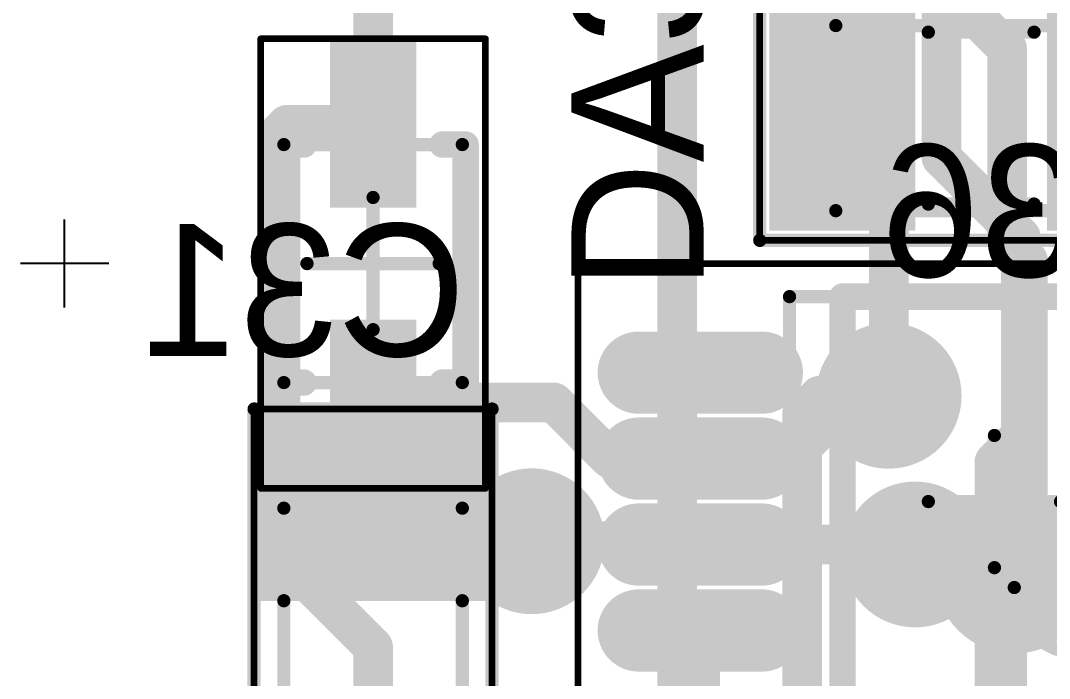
# Model space of a CAD drawing. Header units: millimetres. Extents: x 29.9 to 75.1, y 29.9 to 100.1.
# Drawn here: x 58.73 to 66.52, y 46.76 to 51.74 of the extents above; entities that cross this region are included whole.
import ezdxf

# ---------------------------------------------------------------- set-up
doc = ezdxf.new("R2010")
doc.units = ezdxf.units.MM
for name, color, linetype in [('BottomLayer', 5, 'Continuous'), ('BottomOverlay', 54, 'Continuous'), ('BottomPaste', 16, 'Continuous'), ('BottomSolder', 6, 'Continuous'), ('Mechanical13', 56, 'Continuous'), ('Mechanical15', 56, 'Continuous'), ('MultiLayer', 9, 'Continuous'), ('TopLayer', 1, 'Continuous'), ('TopOverlay', 2, 'Continuous'), ('TopPaste', 8, 'Continuous'), ('TopSolder', 216, 'Continuous'), ('ViaHoleLayer', 16, 'Continuous')]:
    doc.layers.add(name, color=color, linetype=linetype)

# ---------------------------------------------------------------- blocks, each defined once
blk = doc.blocks.new('SMD_R_0805_1221')
at = {"layer": 'Mechanical13', "const_width": 0.0999998}
for points in [[(-1.10000034, -0.6999985999999999), (-1.10000034, 0.7000011399999999)], [(-1.10000034, 0.7000011399999999), (1.10000034, 0.7000011399999999)], [(1.10000034, -0.6999985999999999), (1.10000034, 0.7000011399999999)], [(-1.10000034, -0.6999985999999999), (1.10000034, -0.6999985999999999)]]:
    blk.add_lwpolyline(points, dxfattribs=at)
at = {"layer": 'Mechanical13', "const_width": 0.0499999}
for points in [[(-1.12499902, 0.7000011399999999, 1), (-1.07500166, 0.7000011399999999, 1)], [(-1.12499902, 0.7000011399999999, 1), (-1.07500166, 0.7000011399999999, 1)], [(1.07500166, 0.7000011399999999, 1), (1.12499902, 0.7000011399999999, 1)], [(1.07500166, 0.7000011399999999, 1), (1.12499902, 0.7000011399999999, 1)], [(-1.12499902, -0.6999985999999999, 1), (-1.07500166, -0.6999985999999999, 1)], [(-1.12499902, -0.6999985999999999, 1), (-1.07500166, -0.6999985999999999, 1)], [(1.07500166, -0.6999985999999999, 1), (1.12499902, -0.6999985999999999, 1)], [(1.07500166, -0.6999985999999999, 1), (1.12499902, -0.6999985999999999, 1)]]:
    blk.add_lwpolyline(points, format="xyb", close=True, dxfattribs=at)
at = {"layer": 'Mechanical15', "const_width": 0.0499999}
for points in [[(-1.67500046, -0.9249994199999999), (-1.67500046, 0.9249994199999999)], [(-1.67500046, 0.9249994199999999), (1.67500046, 0.9249994199999999)], [(1.67500046, -0.9249994199999999), (1.67500046, 0.9249994199999999)], [(-1.67500046, -0.9249994199999999), (1.67500046, -0.9249994199999999)]]:
    blk.add_lwpolyline(points, dxfattribs=at)
at = {"layer": 'Mechanical15', "const_width": 0.02499868}
for points in [[(-1.6874998, 0.9249994199999999, 1), (-1.66250112, 0.9249994199999999, 1)], [(-1.6874998, 0.9249994199999999, 1), (-1.66250112, 0.9249994199999999, 1)], [(1.66250112, 0.9249994199999999, 1), (1.6874998, 0.9249994199999999, 1)], [(1.66250112, 0.9249994199999999, 1), (1.6874998, 0.9249994199999999, 1)], [(-1.6874998, -0.9249994199999999, 1), (-1.66250112, -0.9249994199999999, 1)], [(-1.6874998, -0.9249994199999999, 1), (-1.66250112, -0.9249994199999999, 1)], [(1.66250112, -0.9249994199999999, 1), (1.6874998, -0.9249994199999999, 1)], [(1.66250112, -0.9249994199999999, 1), (1.6874998, -0.9249994199999999, 1)]]:
    blk.add_lwpolyline(points, format="xyb", close=True, dxfattribs=at)
at = {"layer": 'TopLayer'}
for points in [[(-0.6000013399999999, -0.7499985), (-0.6000013399999999, 0.7499985), (-1.49999954, -0.7499985), (-1.49999954, 0.7499985)], [(1.49999954, -0.7499985), (1.49999954, 0.7499985), (0.6000013399999999, -0.7499985), (0.6000013399999999, 0.7499985)]]:
    blk.add_solid(points, dxfattribs=at)
at = {"layer": 'TopOverlay', "const_width": 0.0999998}
for points in [[(-1.67500046, 0.9249994199999999), (1.67500046, 0.9249994199999999)], [(-1.67500046, -0.9249994199999999), (-1.67500046, 0.9249994199999999)], [(1.67500046, -0.9249994199999999), (1.67500046, 0.9249994199999999)], [(-0.3999992, 0.6500012399999999), (0.3999992, 0.6500012399999999)], [(-0.3999992, -0.6499986999999999), (0.3999992, -0.6499986999999999)], [(-1.67500046, -0.9249994199999999), (1.67500046, -0.9249994199999999)]]:
    blk.add_lwpolyline(points, dxfattribs=at)
at = {"layer": 'TopOverlay', "const_width": 0.0499999}
for points in [[(-1.69999914, 0.9249994199999999, 1), (-1.65000178, 0.9249994199999999, 1)], [(-1.69999914, 0.9249994199999999, 1), (-1.65000178, 0.9249994199999999, 1)], [(1.65000178, 0.9249994199999999, 1), (1.69999914, 0.9249994199999999, 1)], [(1.65000178, 0.9249994199999999, 1), (1.69999914, 0.9249994199999999, 1)], [(-0.42499788, 0.6500012399999999, 1), (-0.37500052, 0.6500012399999999, 1)], [(0.37500052, 0.6500012399999999, 1), (0.42499788, 0.6500012399999999, 1)], [(-0.42499788, -0.6499986999999999, 1), (-0.37500052, -0.6499986999999999, 1)], [(0.37500052, -0.6499986999999999, 1), (0.42499788, -0.6499986999999999, 1)], [(-1.69999914, -0.9249994199999999, 1), (-1.65000178, -0.9249994199999999, 1)], [(-1.69999914, -0.9249994199999999, 1), (-1.65000178, -0.9249994199999999, 1)], [(1.65000178, -0.9249994199999999, 1), (1.69999914, -0.9249994199999999, 1)], [(1.65000178, -0.9249994199999999, 1), (1.69999914, -0.9249994199999999, 1)]]:
    blk.add_lwpolyline(points, format="xyb", close=True, dxfattribs=at)
at = {"layer": 'TopPaste'}
for points in [[(-0.6000013399999999, -0.7499985), (-0.6000013399999999, 0.7499985), (-1.49999954, -0.7499985), (-1.49999954, 0.7499985)], [(1.49999954, -0.7499985), (1.49999954, 0.7499985), (0.6000013399999999, -0.7499985), (0.6000013399999999, 0.7499985)]]:
    blk.add_solid(points, dxfattribs=at)
at = {"layer": 'TopSolder'}
for points in [[(-0.49840134, -0.8515984999999999), (-0.49840134, 0.8515984999999999), (-1.60159954, -0.8515984999999999), (-1.60159954, 0.8515984999999999)], [(1.60159954, -0.8515984999999999), (1.60159954, 0.8515984999999999), (0.49840134, -0.8515984999999999), (0.49840134, 0.8515984999999999)]]:
    blk.add_solid(points, dxfattribs=at)
blk = doc.blocks.new('SOD_2_FL250X100_1230')
at = {"layer": 'Mechanical13', "const_width": 0.0999998}
for points in [[(0.90000074, 0.67499992), (-0.90000074, 0.67499992)], [(-0.90000074, -0.67499992), (-0.90000074, 0.67499992)], [(0.90000074, -0.67499992), (0.90000074, 0.67499992)], [(0.90000074, -0.67499992), (-0.90000074, -0.67499992)]]:
    blk.add_lwpolyline(points, dxfattribs=at)
at = {"layer": 'Mechanical13', "const_width": 0.0499999}
for points in [[(-0.9249994199999999, 0.67499992, 1), (-0.8750020599999999, 0.67499992, 1)], [(-0.9249994199999999, 0.67499992, 1), (-0.8750020599999999, 0.67499992, 1)], [(0.8750020599999999, 0.67499992, 1), (0.9249994199999999, 0.67499992, 1)], [(0.8750020599999999, 0.67499992, 1), (0.9249994199999999, 0.67499992, 1)], [(-0.9249994199999999, -0.67499992, 1), (-0.8750020599999999, -0.67499992, 1)], [(-0.9249994199999999, -0.67499992, 1), (-0.8750020599999999, -0.67499992, 1)], [(0.8750020599999999, -0.67499992, 1), (0.9249994199999999, -0.67499992, 1)], [(0.8750020599999999, -0.67499992, 1), (0.9249994199999999, -0.67499992, 1)]]:
    blk.add_lwpolyline(points, format="xyb", close=True, dxfattribs=at)
at = {"layer": 'Mechanical15'}
for points, const_width in [([(1.69999914, 0.85000084), (-1.70000168, 0.85000084)], 0.0499999), ([(-1.70000168, -0.85000084), (-1.70000168, 0.85000084)], 0.0499999), ([(1.69999914, -0.85000084), (1.69999914, 0.85000084)], 0.0499999), ([(0, -0.499999), (0, 0.499999)], 0.0999998), ([(0.499999, 0), (-0.50000154, 0)], 0.0999998), ([(1.69999914, -0.85000084), (-1.70000168, -0.85000084)], 0.0499999)]:
    blk.add_lwpolyline(points, dxfattribs=dict(at, const_width=const_width))
for points, const_width in [([(-1.71250102, 0.85000084, 1), (-1.68750234, 0.85000084, 1)], 0.02499868), ([(-1.71250102, 0.85000084, 1), (-1.68750234, 0.85000084, 1)], 0.02499868), ([(1.6874998, 0.85000084, 1), (1.71249848, 0.85000084, 1)], 0.02499868), ([(1.6874998, 0.85000084, 1), (1.71249848, 0.85000084, 1)], 0.02499868), ([(-0.02499868, 0.499999, 1), (0.02499868, 0.499999, 1)], 0.0499999), ([(-0.52500022, 0, 1), (-0.47500286, 0, 1)], 0.0499999), ([(0.47500032, 0, 1), (0.52499768, 0, 1)], 0.0499999), ([(-0.02499868, -0.499999, 1), (0.02499868, -0.499999, 1)], 0.0499999), ([(-1.71250102, -0.85000084, 1), (-1.68750234, -0.85000084, 1)], 0.02499868), ([(-1.71250102, -0.85000084, 1), (-1.68750234, -0.85000084, 1)], 0.02499868), ([(1.6874998, -0.85000084, 1), (1.71249848, -0.85000084, 1)], 0.02499868), ([(1.6874998, -0.85000084, 1), (1.71249848, -0.85000084, 1)], 0.02499868)]:
    blk.add_lwpolyline(points, format="xyb", close=True, dxfattribs=dict(at, const_width=const_width))
at = {"layer": 'TopLayer'}
for points in [[(-0.52500022, -0.22499828), (-0.52500022, 0.22499828), (-1.57500066, -0.22499828), (-1.57500066, 0.22499828)], [(1.57500066, -0.22499828), (1.57500066, 0.22499828), (0.52500022, -0.22499828), (0.52500022, 0.22499828)]]:
    blk.add_solid(points, dxfattribs=at)
at = {"layer": 'TopOverlay'}
for p, q in [((-0.00016002, -2.00000108), (-0.00016002, -2.66645136)), ((0.33306512, -2.33322622), (-0.33338516, -2.33322622))]:
    blk.add_line(p, q, dxfattribs=at)
at = {"layer": 'TopOverlay', "const_width": 0.1999996}
for points in [[(-0.90000074, 0.52500022), (-0.90000074, 0.7000011399999999)], [(0.90000074, 0.7000011399999999), (-0.90000074, 0.7000011399999999)], [(0.90000074, 0.52500022), (0.90000074, 0.7000011399999999)], [(-0.90000074, -0.7000011399999999), (-0.90000074, -0.52500022)], [(0.90000074, -0.7000011399999999), (0.90000074, -0.52500022)], [(0.90000074, -0.7000011399999999), (-0.90000074, -0.7000011399999999)]]:
    blk.add_lwpolyline(points, dxfattribs=at)
at = {"layer": 'TopOverlay', "const_width": 0.0999998}
for points in [[(-0.95000064, 0.7000011399999999, 1), (-0.85000084, 0.7000011399999999, 1)], [(-0.95000064, 0.7000011399999999, 1), (-0.85000084, 0.7000011399999999, 1)], [(0.85000084, 0.7000011399999999, 1), (0.95000064, 0.7000011399999999, 1)], [(0.85000084, 0.7000011399999999, 1), (0.95000064, 0.7000011399999999, 1)], [(-0.95000064, 0.52500022, 1), (-0.85000084, 0.52500022, 1)], [(0.85000084, 0.52500022, 1), (0.95000064, 0.52500022, 1)], [(-0.95000064, -0.52500022, 1), (-0.85000084, -0.52500022, 1)], [(0.85000084, -0.52500022, 1), (0.95000064, -0.52500022, 1)], [(-0.95000064, -0.7000011399999999, 1), (-0.85000084, -0.7000011399999999, 1)], [(-0.95000064, -0.7000011399999999, 1), (-0.85000084, -0.7000011399999999, 1)], [(0.85000084, -0.7000011399999999, 1), (0.95000064, -0.7000011399999999, 1)], [(0.85000084, -0.7000011399999999, 1), (0.95000064, -0.7000011399999999, 1)]]:
    blk.add_lwpolyline(points, format="xyb", close=True, dxfattribs=at)
at = {"layer": 'TopPaste'}
for points in [[(-0.52500022, -0.22499828), (-0.52500022, 0.22499828), (-1.57500066, -0.22499828), (-1.57500066, 0.22499828)], [(1.57500066, -0.22499828), (1.57500066, 0.22499828), (0.52500022, -0.22499828), (0.52500022, 0.22499828)]]:
    blk.add_solid(points, dxfattribs=at)
at = {"layer": 'TopSolder'}
for points in [[(-0.42340022, -0.32659828), (-0.42340022, 0.32659828), (-1.67660066, -0.32659828), (-1.67660066, 0.32659828)], [(1.67660066, -0.32659828), (1.67660066, 0.32659828), (0.42340022, -0.32659828), (0.42340022, 0.32659828)]]:
    blk.add_solid(points, dxfattribs=at)
blk = doc.blocks.new('TSOP_8_65P490X110_1262')
at = {"layer": 'Mechanical13', "const_width": 0.0999998}
for points in [[(1.54999944, 1.54999944), (-1.54999944, 1.54999944)], [(-1.54999944, 1.54999944), (-1.54999944, -1.54999944)], [(1.54999944, 1.54999944), (1.54999944, -1.54999944)], [(1.54999944, -1.54999944), (-1.54999944, -1.54999944)]]:
    blk.add_lwpolyline(points, dxfattribs=at)
at = {"layer": 'Mechanical13'}
for points, const_width in [([(-1.57499812, 1.54999944, 1), (-1.52500076, 1.54999944, 1)], 0.0499999), ([(-1.57499812, 1.54999944, 1), (-1.52500076, 1.54999944, 1)], 0.0499999), ([(1.52500076, 1.54999944, 1), (1.57499812, 1.54999944, 1)], 0.0499999), ([(1.52500076, 1.54999944, 1), (1.57499812, 1.54999944, 1)], 0.0499999), ([(-0.1499997, 0.6499986999999999, 1), (-1.1499977, 0.6499986999999999, 1)], 0.0999998), ([(-1.17499638, 0.6499986999999999, 1), (-1.12499902, 0.6499986999999999, 1)], 0.0499999), ([(-0.17499838, 0.6499986999999999, 1), (-0.12500102, 0.6499986999999999, 1)], 0.0499999), ([(-1.57499812, -1.54999944, 1), (-1.52500076, -1.54999944, 1)], 0.0499999), ([(-1.57499812, -1.54999944, 1), (-1.52500076, -1.54999944, 1)], 0.0499999), ([(1.52500076, -1.54999944, 1), (1.57499812, -1.54999944, 1)], 0.0499999), ([(1.52500076, -1.54999944, 1), (1.57499812, -1.54999944, 1)], 0.0499999)]:
    blk.add_lwpolyline(points, format="xyb", close=True, dxfattribs=dict(at, const_width=const_width))
at = {"layer": 'Mechanical15'}
for points, const_width in [([(3.15000132, 1.79999894), (-3.14999878, 1.79999894)], 0.0499999), ([(-3.14999878, 1.79999894), (-3.14999878, -1.80000148)], 0.0499999), ([(3.15000132, 1.79999894), (3.15000132, -1.80000148)], 0.0499999), ([(0, 0.499999), (0, -0.50000154)], 0.0999998), ([(0.50000154, 0), (-0.499999, 0)], 0.0999998), ([(3.15000132, -1.80000148), (-3.14999878, -1.80000148)], 0.0499999)]:
    blk.add_lwpolyline(points, dxfattribs=dict(at, const_width=const_width))
for points, const_width in [([(-3.16249812, 1.79999894, 1), (-3.13749944, 1.79999894, 1)], 0.02499868), ([(-3.16249812, 1.79999894, 1), (-3.13749944, 1.79999894, 1)], 0.02499868), ([(3.13750198, 1.79999894, 1), (3.16250066, 1.79999894, 1)], 0.02499868), ([(3.13750198, 1.79999894, 1), (3.16250066, 1.79999894, 1)], 0.02499868), ([(-0.02499868, 0.499999, 1), (0.02499868, 0.499999, 1)], 0.0499999), ([(-0.52499768, 0, 1), (-0.47500032, 0, 1)], 0.0499999), ([(0.47500286, 0, 1), (0.52500022, 0, 1)], 0.0499999), ([(-0.02499868, -0.50000154, 1), (0.02499868, -0.50000154, 1)], 0.0499999), ([(-3.16249812, -1.80000148, 1), (-3.13749944, -1.80000148, 1)], 0.02499868), ([(-3.16249812, -1.80000148, 1), (-3.13749944, -1.80000148, 1)], 0.02499868), ([(3.13750198, -1.80000148, 1), (3.16250066, -1.80000148, 1)], 0.02499868), ([(3.13750198, -1.80000148, 1), (3.16250066, -1.80000148, 1)], 0.02499868)]:
    blk.add_lwpolyline(points, format="xyb", close=True, dxfattribs=dict(at, const_width=const_width))
at = {"layer": 'TopLayer', "const_width": 0.4191}
for points in [[(1.75955198, 0.9749993199999999), (2.69045182, 0.9749993199999999)], [(-2.69044928, 0.32499808), (-1.75954944, 0.32499808)], [(1.75955198, 0.32499808), (2.69045182, 0.32499808)], [(-2.69044928, -0.32500062), (-1.75954944, -0.32500062)], [(1.75955198, -0.32500062), (2.69045182, -0.32500062)], [(-2.69044928, -0.97500186), (-1.75954944, -0.97500186)], [(1.75955198, -0.97500186), (2.69045182, -0.97500186)]]:
    blk.add_lwpolyline(points, dxfattribs=at)
at = {"layer": 'TopLayer', "const_width": 0.20955}
for points in [[(1.65477698, 0.9749993199999999, 1), (1.86432698, 0.9749993199999999, 1)], [(2.58567682, 0.9749993199999999, 1), (2.79522682, 0.9749993199999999, 1)], [(-2.79522428, 0.32499808, 1), (-2.58567428, 0.32499808, 1)], [(-1.86432444, 0.32499808, 1), (-1.65477444, 0.32499808, 1)], [(1.65477698, 0.32499808, 1), (1.86432698, 0.32499808, 1)], [(2.58567682, 0.32499808, 1), (2.79522682, 0.32499808, 1)], [(-2.79522428, -0.32500062, 1), (-2.58567428, -0.32500062, 1)], [(-1.86432444, -0.32500062, 1), (-1.65477444, -0.32500062, 1)], [(1.65477698, -0.32500062, 1), (1.86432698, -0.32500062, 1)], [(2.58567682, -0.32500062, 1), (2.79522682, -0.32500062, 1)], [(-2.79522428, -0.97500186, 1), (-2.58567428, -0.97500186, 1)], [(-1.86432444, -0.97500186, 1), (-1.65477444, -0.97500186, 1)], [(1.65477698, -0.97500186, 1), (1.86432698, -0.97500186, 1)], [(2.58567682, -0.97500186, 1), (2.79522682, -0.97500186, 1)]]:
    blk.add_lwpolyline(points, format="xyb", close=True, dxfattribs=at)
at = {"layer": 'TopLayer'}
blk.add_solid([(-1.54999436, 0.76544932), (-1.54999436, 1.18454932), (-2.90000436, 0.76544932), (-2.90000436, 1.18454932)], dxfattribs=at)
at = {"layer": 'TopOverlay'}
for points, const_width in [([(-2.09999834, 1.77500026, 1), (-2.35000038, 1.77500026, 1)], 0.2499995), ([(-2.41249962, 1.77500026, 1), (-2.28750114, 1.77500026, 1)], 0.12499848), ([(-2.16249758, 1.77500026, 1), (-2.0374991, 1.77500026, 1)], 0.12499848), ([(-1.20000014, 1.54999944, 1), (-1.10000034, 1.54999944, 1)], 0.0999998), ([(-1.20000014, 1.54999944, 1), (-1.10000034, 1.54999944, 1)], 0.0999998), ([(1.10000034, 1.54999944, 1), (1.20000014, 1.54999944, 1)], 0.0999998), ([(1.10000034, 1.54999944, 1), (1.20000014, 1.54999944, 1)], 0.0999998), ([(0.1499997, 0.5499989, 1), (-0.4499991, 0.5499989, 1)], 0.5999987999999999), ([(-0.5999987999999999, 0.5499989, 1), (-0.2999994, 0.5499989, 1)], 0.2999994), ([(0, 0.5499989, 1), (0.2999994, 0.5499989, 1)], 0.2999994), ([(-1.20000014, -1.54999944, 1), (-1.10000034, -1.54999944, 1)], 0.0999998), ([(-1.20000014, -1.54999944, 1), (-1.10000034, -1.54999944, 1)], 0.0999998), ([(1.10000034, -1.54999944, 1), (1.20000014, -1.54999944, 1)], 0.0999998), ([(1.10000034, -1.54999944, 1), (1.20000014, -1.54999944, 1)], 0.0999998)]:
    blk.add_lwpolyline(points, format="xyb", close=True, dxfattribs=dict(at, const_width=const_width))
at = {"layer": 'TopOverlay', "const_width": 0.1999996}
for points in [[(1.15000024, 1.54999944), (-1.15000024, 1.54999944)], [(-1.15000024, 1.54999944), (-1.15000024, -1.54999944)], [(1.15000024, 1.54999944), (1.15000024, -1.54999944)], [(1.15000024, -1.54999944), (-1.15000024, -1.54999944)]]:
    blk.add_lwpolyline(points, dxfattribs=at)
at = {"layer": 'TopPaste', "const_width": 0.4191}
for points in [[(1.75955198, 0.9749993199999999), (2.69045182, 0.9749993199999999)], [(-2.69044928, 0.32499808), (-1.75954944, 0.32499808)], [(1.75955198, 0.32499808), (2.69045182, 0.32499808)], [(-2.69044928, -0.32500062), (-1.75954944, -0.32500062)], [(1.75955198, -0.32500062), (2.69045182, -0.32500062)], [(-2.69044928, -0.97500186), (-1.75954944, -0.97500186)], [(1.75955198, -0.97500186), (2.69045182, -0.97500186)]]:
    blk.add_lwpolyline(points, dxfattribs=at)
at = {"layer": 'TopPaste', "const_width": 0.20955}
for points in [[(1.65477698, 0.9749993199999999, 1), (1.86432698, 0.9749993199999999, 1)], [(2.58567682, 0.9749993199999999, 1), (2.79522682, 0.9749993199999999, 1)], [(-2.79522428, 0.32499808, 1), (-2.58567428, 0.32499808, 1)], [(-1.86432444, 0.32499808, 1), (-1.65477444, 0.32499808, 1)], [(1.65477698, 0.32499808, 1), (1.86432698, 0.32499808, 1)], [(2.58567682, 0.32499808, 1), (2.79522682, 0.32499808, 1)], [(-2.79522428, -0.32500062, 1), (-2.58567428, -0.32500062, 1)], [(-1.86432444, -0.32500062, 1), (-1.65477444, -0.32500062, 1)], [(1.65477698, -0.32500062, 1), (1.86432698, -0.32500062, 1)], [(2.58567682, -0.32500062, 1), (2.79522682, -0.32500062, 1)], [(-2.79522428, -0.97500186, 1), (-2.58567428, -0.97500186, 1)], [(-1.86432444, -0.97500186, 1), (-1.65477444, -0.97500186, 1)], [(1.65477698, -0.97500186, 1), (1.86432698, -0.97500186, 1)], [(2.58567682, -0.97500186, 1), (2.79522682, -0.97500186, 1)]]:
    blk.add_lwpolyline(points, format="xyb", close=True, dxfattribs=at)
at = {"layer": 'TopPaste'}
blk.add_solid([(-1.54999436, 0.76544932), (-1.54999436, 1.18454932), (-2.90000436, 0.76544932), (-2.90000436, 1.18454932)], dxfattribs=at)
at = {"layer": 'TopSolder', "const_width": 0.6223}
for points in [[(1.75955198, 0.9749993199999999), (2.69045182, 0.9749993199999999)], [(-2.69044928, 0.32499808), (-1.75954944, 0.32499808)], [(1.75955198, 0.32499808), (2.69045182, 0.32499808)], [(-2.69044928, -0.32500062), (-1.75954944, -0.32500062)], [(1.75955198, -0.32500062), (2.69045182, -0.32500062)], [(-2.69044928, -0.97500186), (-1.75954944, -0.97500186)], [(1.75955198, -0.97500186), (2.69045182, -0.97500186)]]:
    blk.add_lwpolyline(points, dxfattribs=at)
at = {"layer": 'TopSolder', "const_width": 0.31115}
for points in [[(1.60397698, 0.9749993199999999, 1), (1.91512698, 0.9749993199999999, 1)], [(2.53487682, 0.9749993199999999, 1), (2.84602682, 0.9749993199999999, 1)], [(-2.84602428, 0.32499808, 1), (-2.53487428, 0.32499808, 1)], [(-1.91512444, 0.32499808, 1), (-1.60397444, 0.32499808, 1)], [(1.60397698, 0.32499808, 1), (1.91512698, 0.32499808, 1)], [(2.53487682, 0.32499808, 1), (2.84602682, 0.32499808, 1)], [(-2.84602428, -0.32500062, 1), (-2.53487428, -0.32500062, 1)], [(-1.91512444, -0.32500062, 1), (-1.60397444, -0.32500062, 1)], [(1.60397698, -0.32500062, 1), (1.91512698, -0.32500062, 1)], [(2.53487682, -0.32500062, 1), (2.84602682, -0.32500062, 1)], [(-2.84602428, -0.97500186, 1), (-2.53487428, -0.97500186, 1)], [(-1.91512444, -0.97500186, 1), (-1.60397444, -0.97500186, 1)], [(1.60397698, -0.97500186, 1), (1.91512698, -0.97500186, 1)], [(2.53487682, -0.97500186, 1), (2.84602682, -0.97500186, 1)]]:
    blk.add_lwpolyline(points, format="xyb", close=True, dxfattribs=at)
at = {"layer": 'TopSolder'}
blk.add_solid([(-1.44839436, 0.66384932), (-1.44839436, 1.28614932), (-3.00160436, 0.66384932), (-3.00160436, 1.28614932)], dxfattribs=at)
blk = doc.blocks.new('SMD_C_0805_B_1279')
at = {"layer": 'BottomLayer'}
for points in [[(-1.64999924, 0.7499985), (-1.64999924, -0.7499985), (-0.45000164, 0.7499985), (-0.45000164, -0.7499985)], [(0.45000164, 0.7499985), (0.45000164, -0.7499985), (1.64999924, 0.7499985), (1.64999924, -0.7499985)]]:
    blk.add_solid(points, dxfattribs=at)
at = {"layer": 'BottomOverlay', "const_width": 0.0999998}
for points in [[(1.79999894, 0.90000074), (-1.79999894, 0.90000074)], [(-1.79999894, -0.90000074), (-1.79999894, 0.90000074)], [(1.79999894, -0.90000074), (1.79999894, 0.90000074)], [(0.3499993, 0.67499992), (-0.3499993, 0.67499992)], [(0.3499993, -0.67499992), (-0.3499993, -0.67499992)], [(1.79999894, -0.90000074), (-1.79999894, -0.90000074)]]:
    blk.add_lwpolyline(points, dxfattribs=at)
at = {"layer": 'BottomOverlay', "const_width": 0.0499999}
for points in [[(-1.82499762, 0.90000074, 1), (-1.77500026, 0.90000074, 1)], [(-1.82499762, 0.90000074, 1), (-1.77500026, 0.90000074, 1)], [(1.77500026, 0.90000074, 1), (1.82499762, 0.90000074, 1)], [(1.77500026, 0.90000074, 1), (1.82499762, 0.90000074, 1)], [(-0.37499798, 0.67499992, 1), (-0.32500062, 0.67499992, 1)], [(0.32500062, 0.67499992, 1), (0.37499798, 0.67499992, 1)], [(-0.37499798, -0.67499992, 1), (-0.32500062, -0.67499992, 1)], [(0.32500062, -0.67499992, 1), (0.37499798, -0.67499992, 1)], [(-1.82499762, -0.90000074, 1), (-1.77500026, -0.90000074, 1)], [(-1.82499762, -0.90000074, 1), (-1.77500026, -0.90000074, 1)], [(1.77500026, -0.90000074, 1), (1.82499762, -0.90000074, 1)], [(1.77500026, -0.90000074, 1), (1.82499762, -0.90000074, 1)]]:
    blk.add_lwpolyline(points, format="xyb", close=True, dxfattribs=at)
at = {"layer": 'BottomPaste'}
for points in [[(-1.64999924, 0.7499985), (-1.64999924, -0.7499985), (-0.45000164, 0.7499985), (-0.45000164, -0.7499985)], [(0.45000164, 0.7499985), (0.45000164, -0.7499985), (1.64999924, 0.7499985), (1.64999924, -0.7499985)]]:
    blk.add_solid(points, dxfattribs=at)
at = {"layer": 'BottomSolder'}
for points in [[(-1.75159924, 0.8515984999999999), (-1.75159924, -0.8515984999999999), (-0.34840164, 0.8515984999999999), (-0.34840164, -0.8515984999999999)], [(0.34840164, 0.8515984999999999), (0.34840164, -0.8515984999999999), (1.75159924, 0.8515984999999999), (1.75159924, -0.8515984999999999)]]:
    blk.add_solid(points, dxfattribs=at)
at = {"layer": 'Mechanical13', "const_width": 0.0999998}
for points in [[(-1.05000044, -0.67499992), (-1.05000044, 0.67499992)], [(1.05000044, 0.67499992), (-1.05000044, 0.67499992)], [(1.05000044, -0.67499992), (1.05000044, 0.67499992)], [(1.05000044, -0.67499992), (-1.05000044, -0.67499992)]]:
    blk.add_lwpolyline(points, dxfattribs=at)
at = {"layer": 'Mechanical13', "const_width": 0.0499999}
for points in [[(-1.07499912, 0.67499992, 1), (-1.02500176, 0.67499992, 1)], [(-1.07499912, 0.67499992, 1), (-1.02500176, 0.67499992, 1)], [(1.02500176, 0.67499992, 1), (1.07499912, 0.67499992, 1)], [(1.02500176, 0.67499992, 1), (1.07499912, 0.67499992, 1)], [(-1.07499912, -0.67499992, 1), (-1.02500176, -0.67499992, 1)], [(-1.07499912, -0.67499992, 1), (-1.02500176, -0.67499992, 1)], [(1.02500176, -0.67499992, 1), (1.07499912, -0.67499992, 1)], [(1.02500176, -0.67499992, 1), (1.07499912, -0.67499992, 1)]]:
    blk.add_lwpolyline(points, format="xyb", close=True, dxfattribs=at)
at = {"layer": 'Mechanical15', "const_width": 0.0499999}
for points in [[(-1.79999894, -0.90000074), (-1.79999894, 0.90000074)], [(1.82500016, 0.90000074), (-1.79999894, 0.90000074)], [(1.82500016, -0.90000074), (1.82500016, 0.90000074)], [(1.82500016, -0.90000074), (-1.79999894, -0.90000074)]]:
    blk.add_lwpolyline(points, dxfattribs=at)
at = {"layer": 'Mechanical15', "const_width": 0.02499868}
for points in [[(-1.81249828, 0.90000074, 1), (-1.7874996, 0.90000074, 1)], [(-1.81249828, 0.90000074, 1), (-1.7874996, 0.90000074, 1)], [(1.81250082, 0.90000074, 1), (1.8374995, 0.90000074, 1)], [(1.81250082, 0.90000074, 1), (1.8374995, 0.90000074, 1)], [(-1.81249828, -0.90000074, 1), (-1.7874996, -0.90000074, 1)], [(-1.81249828, -0.90000074, 1), (-1.7874996, -0.90000074, 1)], [(1.81250082, -0.90000074, 1), (1.8374995, -0.90000074, 1)], [(1.81250082, -0.90000074, 1), (1.8374995, -0.90000074, 1)]]:
    blk.add_lwpolyline(points, format="xyb", close=True, dxfattribs=at)

msp = doc.modelspace()

# ---------------------------------------------------------------- linework, layer by layer
at = {"layer": 'BottomLayer', "const_width": 0.2999994}
for points in [[(65.70000068, 50.7000002), (65.70000068, 53.50000222)], [(63.70000214, 44.20000049999999), (63.70000214, 53.20000028)], [(65.70000068, 50.7000002), (66.30000202, 50.09999886)], [(66.30000202, 48.60000186), (66.30000202, 50.09999886)], [(64.64592608, 48.77092608), (64.77500126, 48.90000126)], [(64.77500126, 48.90000126), (65.30000147999999, 48.90000126)], [(64.64592608, 42.11881086), (64.64592608, 48.77092608)], [(66.10000495999999, 48.4000048), (66.30000202, 48.60000186)], [(66.10000495999999, 47.69997572), (66.10000495999999, 48.4000048)], [(61.40000165999999, 48.05000042), (61.65000116, 47.80000092)], [(61.65000116, 47.80000092), (62.60000179999999, 47.80000092)], [(65.49992741999999, 47.69997572), (66.10000495999999, 47.69997572)], [(66.10000495999999, 39.20000288), (66.10000495999999, 47.69997572)]]:
    msp.add_lwpolyline(points, dxfattribs=at)
at = {"layer": 'BottomLayer'}
for points, const_width in [([(65.6250021, 50.7000002, 1), (65.77499926, 50.7000002, 1)], 0.1499997), ([(65.6250021, 50.7000002, 1), (65.77499926, 50.7000002, 1)], 0.1499997), ([(66.22500344, 50.09999886, 1), (66.37500059999999, 50.09999886, 1)], 0.1499997), ([(66.22500344, 50.09999886, 1), (66.37500059999999, 50.09999886, 1)], 0.1499997), ([(65.07500066, 48.90000126, 1), (65.5250023, 48.90000126, 1)], 0.4499991), ([(64.70000268, 48.90000126, 1), (64.84999984, 48.90000126, 1)], 0.1499997), ([(64.70000268, 48.90000126, 1), (64.84999984, 48.90000126, 1)], 0.1499997), ([(65.22500289999999, 48.90000126, 1), (65.37500005999999, 48.90000126, 1)], 0.1499997), ([(64.5709275, 48.77092608, 1), (64.72092466, 48.77092608, 1)], 0.1499997), ([(64.5709275, 48.77092608, 1), (64.72092466, 48.77092608, 1)], 0.1499997), ([(66.22500344, 48.60000186, 1), (66.37500059999999, 48.60000186, 1)], 0.1499997), ([(66.22500344, 48.60000186, 1), (66.37500059999999, 48.60000186, 1)], 0.1499997), ([(66.02500638, 48.4000048, 1), (66.17500353999999, 48.4000048, 1)], 0.1499997), ([(66.02500638, 48.4000048, 1), (66.17500353999999, 48.4000048, 1)], 0.1499997), ([(61.32500307999999, 48.05000042, 1), (61.47500024, 48.05000042, 1)], 0.1499997), ([(62.37500098, 47.80000092, 1), (62.82500262, 47.80000092, 1)], 0.4499991), ([(65.2749266, 47.69997572, 1), (65.72492824, 47.69997572, 1)], 0.4499991), ([(61.57500258, 47.80000092, 1), (61.72499973999999, 47.80000092, 1)], 0.1499997), ([(61.57500258, 47.80000092, 1), (61.72499973999999, 47.80000092, 1)], 0.1499997), ([(62.52500321999999, 47.80000092, 1), (62.67500037999999, 47.80000092, 1)], 0.1499997), ([(65.42492883999999, 47.69997572, 1), (65.57492599999999, 47.69997572, 1)], 0.1499997), ([(66.02500638, 47.69997572, 1), (66.17500353999999, 47.69997572, 1)], 0.1499997), ([(66.02500638, 47.69997572, 1), (66.17500353999999, 47.69997572, 1)], 0.1499997), ([(66.02500638, 47.69997572, 1), (66.17500353999999, 47.69997572, 1)], 0.1499997)]:
    msp.add_lwpolyline(points, format="xyb", close=True, dxfattribs=dict(at, const_width=const_width))
at = {"layer": 'BottomSolder', "const_width": 0.5515991}
for points in [[(65.02420065999999, 48.90000126, 1), (65.57580229999999, 48.90000126, 1)], [(62.32420097999999, 47.80000092, 1), (62.87580261999999, 47.80000092, 1)], [(65.22412659999999, 47.69997572, 1), (65.77572823999999, 47.69997572, 1)]]:
    msp.add_lwpolyline(points, format="xyb", close=True, dxfattribs=at)
at = {"layer": 'MultiLayer', "const_width": 0.4499991}
for points in [[(65.07500066, 48.90000126, 1), (65.5250023, 48.90000126, 1)], [(62.37500098, 47.80000092, 1), (62.82500262, 47.80000092, 1)], [(65.2749266, 47.69997572, 1), (65.72492824, 47.69997572, 1)]]:
    msp.add_lwpolyline(points, format="xyb", close=True, dxfattribs=at)
at = {"layer": 'TopLayer', "const_width": 0.2999994}
for points in [[(61.40000165999999, 50.95000224), (61.40000165999999, 57.1000001)], [(63.70000214, 49.25014025999999), (63.70000214, 53.10000048)], [(64.70000014, 53.0213443), (66.19600172, 51.52534272)], [(66.19600172, 50.08265828), (66.19600172, 51.52534272)], [(64.95000218, 50.9999996), (65.30000147999999, 50.65000029999999)], [(60.70000305999999, 50.8999998), (60.75000549999999, 50.95000224)], [(60.75000549999999, 50.95000224), (61.40000165999999, 50.95000224)], [(60.70000305999999, 47.70000112), (60.70000305999999, 50.8999998)], [(65.30000147999999, 48.90000126), (65.30000147999999, 50.65000029999999)], [(66.19600172, 50.08265828), (66.35392876, 49.92473124)], [(66.35392876, 47.34623754), (66.35392876, 49.92473124)], [(63.69993101999999, 49.25006913999999), (63.70000214, 49.25014025999999)], [(63.69993101999999, 49.25006913999999), (63.87499798, 49.07500218)], [(64.9539976, 48.82086248), (64.9539976, 48.90000126)], [(64.9539976, 48.90000126), (65.19999914, 48.90000126)], [(65.19999914, 48.90000126), (65.30000147999999, 48.79999892)], [(65.30000147999999, 48.79999892), (65.30000147999999, 48.90000126)], [(61.40000165999999, 48.85000136), (62.76685947999999, 48.85000136)], [(62.76685947999999, 48.85000136), (63.1918599, 48.42500094)], [(64.5945876, 48.46145248), (64.9539976, 48.82086248)], [(63.1918599, 48.42500094), (63.87499798, 48.42500094)], [(63.87499798, 48.42500094), (63.91144952, 48.46145248)], [(63.91144952, 48.46145248), (64.5945876, 48.46145248)], [(62.60000179999999, 47.80000092), (63.84999929999999, 47.80000092)], [(63.84999929999999, 47.80000092), (63.87499798, 47.77500224)], [(63.87499798, 47.77500224), (65.4750024, 47.77500224)], [(65.4750024, 47.77500224), (65.49992741999999, 47.75007721999999)], [(65.49992741999999, 47.69997572), (65.49992741999999, 47.75007721999999)], [(60.70000305999999, 47.70000112), (61.40000165999999, 47.00000252)], [(66.19600172, 47.1883105), (66.35392876, 47.34623754)], [(66.19600172, 46.50000098), (66.19600172, 47.1883105)], [(63.87499798, 46.52500474), (63.87499798, 47.125001)], [(61.40000165999999, 45.00000144), (61.40000165999999, 47.00000252)]]:
    msp.add_lwpolyline(points, dxfattribs=at)
at = {"layer": 'TopLayer'}
for points, const_width in [([(66.12100314, 51.52534272, 1), (66.2710003, 51.52534272, 1)], 0.1499997), ([(66.12100314, 51.52534272, 1), (66.2710003, 51.52534272, 1)], 0.1499997), ([(64.8750036, 50.9999996, 1), (65.02500076, 50.9999996, 1)], 0.1499997), ([(60.67500691999999, 50.95000224, 1), (60.82500408, 50.95000224, 1)], 0.1499997), ([(60.67500691999999, 50.95000224, 1), (60.82500408, 50.95000224, 1)], 0.1499997), ([(61.32500307999999, 50.95000224, 1), (61.47500024, 50.95000224, 1)], 0.1499997), ([(61.32500307999999, 50.95000224, 1), (61.47500024, 50.95000224, 1)], 0.1499997), ([(60.62500447999999, 50.8999998, 1), (60.77500164, 50.8999998, 1)], 0.1499997), ([(60.62500447999999, 50.8999998, 1), (60.77500164, 50.8999998, 1)], 0.1499997), ([(65.22500289999999, 50.65000029999999, 1), (65.37500005999999, 50.65000029999999, 1)], 0.1499997), ([(65.22500289999999, 50.65000029999999, 1), (65.37500005999999, 50.65000029999999, 1)], 0.1499997), ([(66.12100314, 50.08265828, 1), (66.2710003, 50.08265828, 1)], 0.1499997), ([(66.12100314, 50.08265828, 1), (66.2710003, 50.08265828, 1)], 0.1499997), ([(66.27893018, 49.92473124, 1), (66.42892734, 49.92473124, 1)], 0.1499997), ([(66.27893018, 49.92473124, 1), (66.42892734, 49.92473124, 1)], 0.1499997), ([(63.62493243999999, 49.25006913999999, 1), (63.77492959999999, 49.25006913999999, 1)], 0.1499997), ([(63.62493243999999, 49.25006913999999, 1), (63.77492959999999, 49.25006913999999, 1)], 0.1499997), ([(63.62500356, 49.25014025999999, 1), (63.77500071999999, 49.25014025999999, 1)], 0.1499997), ([(63.62500356, 49.25014025999999, 1), (63.77500071999999, 49.25014025999999, 1)], 0.1499997), ([(65.07500066, 48.90000126, 1), (65.5250023, 48.90000126, 1)], 0.4499991), ([(63.7999994, 49.07500218, 1), (63.94999656, 49.07500218, 1)], 0.1499997), ([(64.87899902, 48.90000126, 1), (65.02899618, 48.90000126, 1)], 0.1499997), ([(64.87899902, 48.90000126, 1), (65.02899618, 48.90000126, 1)], 0.1499997), ([(65.12500055999999, 48.90000126, 1), (65.27499772, 48.90000126, 1)], 0.1499997), ([(65.12500055999999, 48.90000126, 1), (65.27499772, 48.90000126, 1)], 0.1499997), ([(65.22500289999999, 48.90000126, 1), (65.37500005999999, 48.90000126, 1)], 0.1499997), ([(65.22500289999999, 48.90000126, 1), (65.37500005999999, 48.90000126, 1)], 0.1499997), ([(61.32500307999999, 48.85000136, 1), (61.47500024, 48.85000136, 1)], 0.1499997), ([(62.69186089999999, 48.85000136, 1), (62.84185806, 48.85000136, 1)], 0.1499997), ([(62.69186089999999, 48.85000136, 1), (62.84185806, 48.85000136, 1)], 0.1499997), ([(64.87899902, 48.82086248, 1), (65.02899618, 48.82086248, 1)], 0.1499997), ([(64.87899902, 48.82086248, 1), (65.02899618, 48.82086248, 1)], 0.1499997), ([(65.22500289999999, 48.79999892, 1), (65.37500005999999, 48.79999892, 1)], 0.1499997), ([(65.22500289999999, 48.79999892, 1), (65.37500005999999, 48.79999892, 1)], 0.1499997), ([(63.11686132, 48.42500094, 1), (63.26685848, 48.42500094, 1)], 0.1499997), ([(63.11686132, 48.42500094, 1), (63.26685848, 48.42500094, 1)], 0.1499997), ([(63.7999994, 48.42500094, 1), (63.94999656, 48.42500094, 1)], 0.1499997), ([(63.7999994, 48.42500094, 1), (63.94999656, 48.42500094, 1)], 0.1499997), ([(63.83645094, 48.46145248, 1), (63.9864481, 48.46145248, 1)], 0.1499997), ([(63.83645094, 48.46145248, 1), (63.9864481, 48.46145248, 1)], 0.1499997), ([(64.51958902, 48.46145248, 1), (64.66958618, 48.46145248, 1)], 0.1499997), ([(64.51958902, 48.46145248, 1), (64.66958618, 48.46145248, 1)], 0.1499997), ([(62.37500098, 47.80000092, 1), (62.82500262, 47.80000092, 1)], 0.4499991), ([(65.2749266, 47.69997572, 1), (65.72492824, 47.69997572, 1)], 0.4499991), ([(62.52500321999999, 47.80000092, 1), (62.67500037999999, 47.80000092, 1)], 0.1499997), ([(63.77500071999999, 47.80000092, 1), (63.92499788, 47.80000092, 1)], 0.1499997), ([(63.77500071999999, 47.80000092, 1), (63.92499788, 47.80000092, 1)], 0.1499997), ([(63.7999994, 47.77500224, 1), (63.94999656, 47.77500224, 1)], 0.1499997), ([(63.7999994, 47.77500224, 1), (63.94999656, 47.77500224, 1)], 0.1499997), ([(65.40000382, 47.77500224, 1), (65.55000098, 47.77500224, 1)], 0.1499997), ([(65.40000382, 47.77500224, 1), (65.55000098, 47.77500224, 1)], 0.1499997), ([(65.42492883999999, 47.75007721999999, 1), (65.57492599999999, 47.75007721999999, 1)], 0.1499997), ([(65.42492883999999, 47.75007721999999, 1), (65.57492599999999, 47.75007721999999, 1)], 0.1499997), ([(60.62500447999999, 47.70000112, 1), (60.77500164, 47.70000112, 1)], 0.1499997), ([(60.62500447999999, 47.70000112, 1), (60.77500164, 47.70000112, 1)], 0.1499997), ([(65.42492883999999, 47.69997572, 1), (65.57492599999999, 47.69997572, 1)], 0.1499997), ([(66.27893018, 47.34623754, 1), (66.42892734, 47.34623754, 1)], 0.1499997), ([(66.27893018, 47.34623754, 1), (66.42892734, 47.34623754, 1)], 0.1499997), ([(66.12100314, 47.1883105, 1), (66.2710003, 47.1883105, 1)], 0.1499997), ([(66.12100314, 47.1883105, 1), (66.2710003, 47.1883105, 1)], 0.1499997), ([(63.7999994, 47.125001, 1), (63.94999656, 47.125001, 1)], 0.1499997), ([(61.32500307999999, 47.00000252, 1), (61.47500024, 47.00000252, 1)], 0.1499997), ([(61.32500307999999, 47.00000252, 1), (61.47500024, 47.00000252, 1)], 0.1499997)]:
    msp.add_lwpolyline(points, format="xyb", close=True, dxfattribs=dict(at, const_width=const_width))
at = {"layer": 'TopSolder', "const_width": 0.5515991}
for points in [[(65.02420065999999, 48.90000126, 1), (65.57580229999999, 48.90000126, 1)], [(62.32420097999999, 47.80000092, 1), (62.87580261999999, 47.80000092, 1)], [(65.22412659999999, 47.69997572, 1), (65.77572823999999, 47.69997572, 1)]]:
    msp.add_lwpolyline(points, format="xyb", close=True, dxfattribs=at)
at = {"layer": 'ViaHoleLayer', "const_width": 0.2499995}
for points in [[(65.17500299999999, 48.90000126, 1), (65.42499996, 48.90000126, 1)], [(62.47500332, 47.80000092, 1), (62.72500028, 47.80000092, 1)], [(65.37492893999999, 47.69997572, 1), (65.6249259, 47.69997572, 1)]]:
    msp.add_lwpolyline(points, format="xyb", close=True, dxfattribs=at)

# ---------------------------------------------------------------- block references
for name, p, rotation in [('SMD_R_0805_1221', (66.00000261999999, 50.9999996), 360), ('SOD_2_FL250X100_1230', (61.40000165999999, 49.9000018), 270), ('TSOP_8_65P490X110_1262', (66.09999988, 48.10000032), 180), ('SMD_C_0805_B_1279', (61.40000165999999, 46.99999998), 270)]:
    msp.add_blockref(name, p, dxfattribs=dict(rotation=rotation))

# ---------------------------------------------------------------- texts
at = {"layer": 'BottomOverlay', "text_generation_flag": 2}
for s, p in [('C36', (67.70000175999999, 49.800002)), ('C31', (62.10000025999999, 49.20000066))]:
    msp.add_text(s, height=1.00000054, dxfattribs=at).set_placement(p)
at = {"layer": 'TopOverlay'}
msp.add_text('DA3', height=1.00000054, rotation=90, dxfattribs=at).set_placement((63.90000173999999, 49.7000022))

doc.saveas('drawing.dxf')
